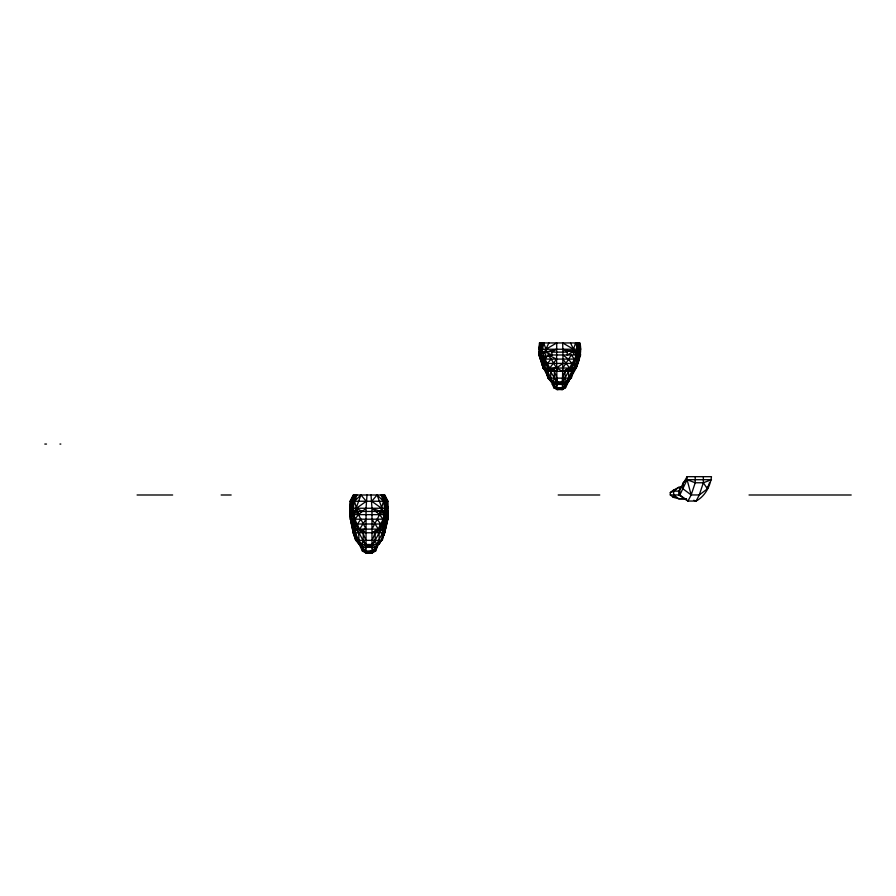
<?xml version="1.0" encoding="UTF-8"?>
<svg xmlns="http://www.w3.org/2000/svg" width="896" height="896" viewBox="0 0 896 896"><rect width="100%" height="100%" fill="white"/><g stroke="black" fill="none" stroke-linecap="round" stroke-linejoin="round"><path stroke-width="1.34" d="M355.309 537.107C350.47 526.019 349.362 513.386 350.213 501.256L353.573 494.995L351.792 501.256L350.952 514.64L353.371 532.773L355.734 540.355L359.408 544.499L378.627 544.499C388.517 531.966 388.461 509.947 384.462 494.995L387.811 501.256L387.901 519.198L382.312 540.355L355.734 540.355L353.125 532.773L350.918 520.397M552.037 381.853L549.058 378.134L551.242 381.853L547.994 378.134L545.899 371.302L543.245 368.032L541.598 363.418L540.758 342.944C536.581 357.258 544.051 370.272 551.242 381.853L568.165 381.853C575.187 370.574 583.005 357.179 579.992 342.944L539.414 342.944L538.843 354.984L541.576 362.342M540.053 342.944L538.843 349.238L580.563 349.238L578.648 342.944L577.808 363.418L576.285 368.032L573.507 371.302L565.544 387.722L562.318 389.558L557.088 389.558L553.862 387.722L552.35 384.384L554.288 378.134L554.389 371.302L549.73 368.032L543.39 356.014M383.41 494.995L386.232 501.256L385.672 514.64L384.429 524.003L384.686 532.773L381.45 540.355L378.269 544.499L375.637 551.006L371.986 553.056L366.038 553.056L362.387 551.006L360.674 547.299C362.824 542.27 364.437 535.707 362.197 530.566L359.677 529.122C353.214 518.773 351.635 506.576 355.858 494.995C349.944 501.614 349.194 510.798 350.683 519.198L350.045 514.64L350.963 508.256M355.858 494.995L353.248 501.256L350.291 519.198L387.901 519.198L387.464 501.256L384.462 494.995M578.648 342.944C583.733 360.013 568.568 372.691 564.133 387.722L562.318 388.987L557.088 389.558L555.274 387.722L553.403 381.853L550.726 378.134L550.816 369.667L549.73 368.032L556.595 359.083L556.741 342.944L545.877 349.238L544.062 352.688M367.002 494.995L366.038 508.256L366.038 553.056L363.989 551.006L361.861 544.499L358.848 540.355C360.058 526.702 348.712 515.502 351.792 501.256L354.614 494.995M550.726 378.134L547.669 371.302L543.122 368.032L542.965 356.35M381.091 494.995L383.51 501.256L379.568 514.64L377.182 519.198L380.52 524.003L378.358 529.122L375.144 531.675L375.155 540.355L371.986 544.499L366.038 547.299L363.989 551.006L366.038 552.418L371.986 553.056L374.046 551.006L371.986 547.299C374.293 539.336 381.506 532.806 380.52 524.003C386.613 515.368 384.709 504.504 382.166 494.995L386.232 501.256L387.979 508.256L350.045 508.256L350.571 501.256L353.573 494.995M574.739 351.546L573.53 349.238L562.666 342.944L562.968 354.984L568.232 359.083L571.984 363.418L569.677 368.032L565.018 371.302L565.118 378.134L562.318 381.853L557.088 384.384L555.274 387.722L557.088 388.987L562.318 389.558L564.133 387.722L562.318 384.384L563.114 381.853L568.534 371.302L571.805 368.032L571.984 363.418C576.206 357.403 578.693 350.112 575.658 342.944L572.421 352.117M562.318 389.558L562.968 354.984M387.072 508.256C389.189 517.586 386.232 527.33 383.286 536.021M577.909 361.256L577.36 363.418C581.739 357.067 578.01 349.709 577.046 342.944M562.318 381.853C562.621 376.589 563.965 369.802 569.677 368.032L562.811 359.083M567.426 351.165L567.134 354.984L574.907 350.896L577.842 351.165L576.419 354.984L573.418 353.797L574.907 350.896L567.426 351.165L570.909 351.165M371.022 494.995L371.986 508.256L371.986 553.056M563.114 381.853L565.13 384.384L565.544 387.722L553.862 387.722L554.053 385.493M576.565 354.984L576.285 368.032L571.738 371.302L570.662 378.134L568.165 381.853L570.349 378.134M553.862 387.722L554.277 384.384L556.293 381.853C552.115 372.299 544.723 365.019 541.386 354.984L543.749 342.944L546.986 352.117M353.248 508.256L351.602 519.198C356.944 526.904 353.472 537.32 359.408 544.499L357.571 541.386M386.96 520.397L386.434 524.003L351.602 524.003L351.176 520.397M387.498 516.914L387.856 514.64M381.091 540.355L378.627 544.499C384.877 537.51 381.64 527.576 383.04 519.198L379.568 514.64L371.986 508.256L380.576 511.448M540.96 359.083L538.843 354.984L539.84 349.238M565.118 378.134L567.056 384.384L552.35 384.384L551.555 381.853L548.744 378.134L547.669 371.302L545.037 368.032L539.84 354.984L542.36 342.944M568.68 378.134L568.534 371.302L569.677 368.032L562.598 371.302M572.589 372.669L571.413 378.134L547.994 378.134L546.526 371.302L547.792 374.718M576.979 364.202L576.05 368.032L572.88 371.302L575.254 368.85M385.605 511.448L384.821 514.64L383.029 513.643L383.645 511.179L385.605 511.448L352.43 511.448L353.214 514.64L355.006 513.643L354.312 511.179L352.43 511.448M571.805 368.032L565.018 371.302L568.12 369.746L568.4 368.682L571.805 368.032L578.021 354.984L577.046 349.238M360.853 519.198L357.504 524.003L357.672 529.122L361.525 531.037L366.038 529.122L358.467 514.64L356.451 508.256L366.318 501.256L360.909 494.995L353.685 514.64L353.371 532.773L360.674 547.299L377.362 547.299L375.155 540.355M538.843 349.238L540.758 342.944M681.318 487.312L678.754 487.346L673.456 490.202L670.286 492.576L670.286 494.95L679.862 494.95L687.982 501.043L696.114 501.043C704.95 496.317 710.338 486.304 711.469 476.672L687.098 476.672L678.776 491.12L678.776 494.95L687.982 501.043L691.163 494.95L695.218 482.765L695.218 476.672M703.349 476.672L703.349 482.765L699.283 494.95L696.114 501.043L693.739 500.293M709.442 482.765L707.414 488.858L699.283 494.95L691.163 494.95L683.032 488.858L683.032 482.765L687.098 479.718L711.469 479.718L703.349 482.765L695.218 482.765L687.098 479.718L687.098 476.672M352.106 508.256L356.933 494.995M382.166 494.995L384.776 501.256L387.733 519.198C385.336 530.779 377.597 540.008 374.046 551.006L371.986 552.418L366.038 552.418L371.986 551.006M372.31 540.355L375.827 530.566L378.358 529.122L371.986 519.198M380.352 529.122L375.043 532.773L377.16 529.85L380.352 529.122L384.821 519.198L384.339 514.64L377.115 494.995L371.706 501.256L381.584 508.256M377.339 530.947L378.358 529.122L372.31 532.773L375.827 530.566L379.042 532.773L379.21 540.355M541.106 349.238L543.749 342.944M371.986 529.122L377.182 519.198M545.877 349.238L548.878 342.944M350.213 501.256L353.27 494.995L384.754 494.995L387.811 501.256L350.213 501.256L351.915 499.173M366.038 519.198L359.677 529.122L363.003 532.773L365.747 540.355M579.51 357.034L580.563 354.984L579.566 349.238M557.088 389.558L556.595 359.083L548.094 354.984L545.048 359.083L545.037 368.032L550.872 371.302M366.038 508.256L358.467 514.64L354.984 519.198L355.275 529.122L359.016 532.773L365.142 544.499L362.858 547.299L362.387 551.006L375.637 551.006L375.178 547.299L372.882 544.499M548.094 354.984L551.174 359.083L547.422 363.418L547.602 368.032L554.389 371.302L556.808 378.134L557.088 381.853L562.318 384.384M359.016 532.773L360.662 530.947M360.909 494.995L354.514 501.256L356.451 508.256L362.253 511.448M379.042 532.773L382.76 529.122L386.434 519.198L384.787 508.256M566.003 381.853L570.662 378.134M376.174 544.499L381.45 540.355M671.149 492.363L673.456 490.202L675.573 490.202M681.89 487.334L679.862 488.858L679.862 494.95L687.098 479.718L691.163 494.95M562.867 363.418L556.528 368.032L552.037 369.141L549.73 368.032L556.808 371.302L556.528 368.032L551.174 359.083M540.747 353.875L544.141 351.77L551.331 351.198L552.272 354.984L542.853 357.336L540.747 353.875L543.099 353.282M568.534 371.302L574.37 368.032L574.358 359.083L571.301 354.984L562.867 368.032L562.587 371.302L556.528 368.032L551.074 368.704M555.61 370.978L550.816 369.667L552.429 369.331L556.808 371.302L552.037 369.141M670.286 492.576L673.68 491.154L678.754 487.346L681.285 487.346M377.843 529.76L379.355 529.122M375.144 531.675L376.667 531.037M569.117 368.603L570.741 368.032M548.173 351.758L556.438 349.238L552.272 352.117L567.134 352.117L562.968 349.238L571.234 351.758M563.853 370.978L568.859 369.667L568.4 368.682M565.846 370.317L568.859 369.667M548.968 351.792L551.331 351.198M562.318 387.722L557.088 388.987L562.318 388.987L557.088 387.722M357.672 529.122L360.886 529.85L366.038 529.122M572.074 351.165L574.907 350.896L576.419 354.984M678.776 491.12L673.68 491.154L673.68 494.95L678.754 498.758L686.448 498.792L678.754 498.758L673.456 497.336L670.286 494.95M538.843 354.984L541.386 354.984M549.494 354.984L580.563 354.984M540.142 359.083L579.264 359.083M541.598 363.418L577.808 363.418M543.122 368.032L576.285 368.032M545.899 371.302L573.507 371.302M44.8 444.058L46.502 444.058M59.942 444.058L60.827 444.058M137.077 494.995L172.648 494.995M221.155 494.995L231.157 494.995M558.186 494.995L599.76 494.995M749.022 494.995L851.2 494.995M672.885 496.899L675.472 496.899M673.456 497.336L675.573 497.336M350.045 514.64L387.979 514.64M352.722 529.122L385.314 529.122M353.125 532.773L384.933 532.773M555.486 370.843L547.602 368.032L552.429 369.331L554.389 371.302L549.73 368.032M546.616 352.374L544.141 351.77L542.853 357.336L545.821 355.074L544.141 351.77L552.272 354.984M551.544 369.746L553.56 370.317M548.666 368.032L550.29 368.603M566.978 369.331L568.12 369.746M358.669 529.122L360.024 529.76M360.886 529.85L361.525 531.037L365.747 532.773L362.197 530.566M371.986 547.299L366.038 544.499L362.891 540.355M356.608 540.355L361.861 544.499M548.744 378.134L553.403 381.853M377.115 494.995L383.51 501.256L385.93 508.256M361.525 531.037L363.003 532.773M384.485 497.078L387.811 501.256M554.288 378.134L557.088 381.853M703.349 482.765L707.414 488.858L707.414 486.427M570.528 342.944L573.53 349.238M358.848 540.355L353.472 529.122L350.291 519.198M575.658 342.944L578.301 349.238M365.142 544.499L366.038 547.299M556.293 381.853L557.088 384.384M542.114 362.914L543.357 368.032L544.936 369.667L543.245 368.032L542.046 363.418L543.357 368.032L543.189 365.422M580.563 349.238L579.354 342.944L579.421 345.464M542.36 349.238L542.752 353.842M379.691 511.448L379.568 514.64L383.645 511.179L384.821 514.64L382.323 511.448L383.645 511.179L379.691 511.448M577.058 364.571L576.162 368.032L577.024 364.571M354.312 511.179L353.214 514.64L355.701 511.448L354.312 511.179L358.467 514.64L358.333 511.448L354.312 511.179"/></g></svg>
